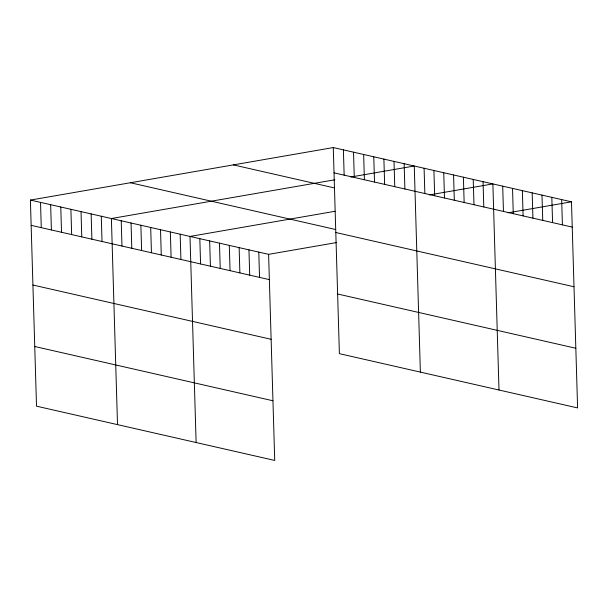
<?xml version="1.0" encoding="UTF-8"?>
<svg xmlns="http://www.w3.org/2000/svg" width="608" height="608" viewBox="0 0 608 608"><rect width="100%" height="100%" fill="white"/><g stroke="black" fill="none" stroke-linecap="round" stroke-linejoin="round"><path stroke-width="0.91" d="M30.4 200.078L268.607 254.342L274.725 460.438L36.518 406.174L30.4 200.078L333.275 147.562L571.482 201.826L577.6 407.922L339.393 353.658L333.275 147.562M334.841 179.778L111.393 218.523L117.511 424.627M350.907 176.996L414.268 166.007L420.379 372.111M335 211.288L190 236.436L196.118 442.533M429.514 194.902L492.875 183.912L498.993 390.017M268.607 254.342L336.429 242.577M508.121 212.808L571.482 201.826M334.028 172.839L572.234 227.103M233.328 164.89L333.967 187.819M130.348 182.742L335.51 229.482M335.798 232.507L574.005 286.771M337.622 293.991L575.829 348.255M31.152 225.355L269.359 279.619M32.923 285.03L271.13 339.294M34.747 346.507L272.954 400.771M561.655 199.584L562.408 224.861M551.828 197.349L552.581 222.627M542.002 195.107L542.754 220.385M532.175 192.873L532.927 218.15M522.356 190.631L523.1 215.908M512.529 188.396L513.274 213.674M502.702 186.154L503.447 211.432M483.048 181.678L483.801 206.956M473.222 179.436L473.974 204.721M463.395 177.202L464.147 202.479M453.568 174.96L454.32 200.245M443.741 172.725L444.494 198.003M433.914 170.483L434.667 195.768M424.088 168.249L424.84 193.526M404.138 163.704L404.89 188.982M394.014 161.394L394.767 186.679M383.891 159.091L384.644 184.368M373.768 156.78L374.52 182.066M363.645 154.478L364.397 179.755M353.522 152.175L354.274 177.452M343.398 149.864L344.151 175.142M258.78 252.1L259.532 277.385M248.953 249.865L249.706 275.143M239.134 247.623L239.879 272.908M229.307 245.389L230.052 270.666M219.48 243.147L220.225 268.424M209.654 240.912L210.406 266.19M199.827 238.67L200.579 263.948M180.173 234.194L180.926 259.472M170.346 231.96L171.099 257.237M160.52 229.718L161.272 254.995M150.693 227.476L151.445 252.761M140.866 225.241L141.618 250.519M131.047 222.999L131.792 248.284M121.22 220.765L121.965 246.042M101.27 216.22L102.015 241.498M91.147 213.91L91.892 239.195M81.016 211.607L81.768 236.884M70.893 209.304L71.645 234.582M60.77 206.994L61.522 232.271M50.646 204.691L51.399 229.968M40.523 202.38L41.276 227.666"/></g></svg>
